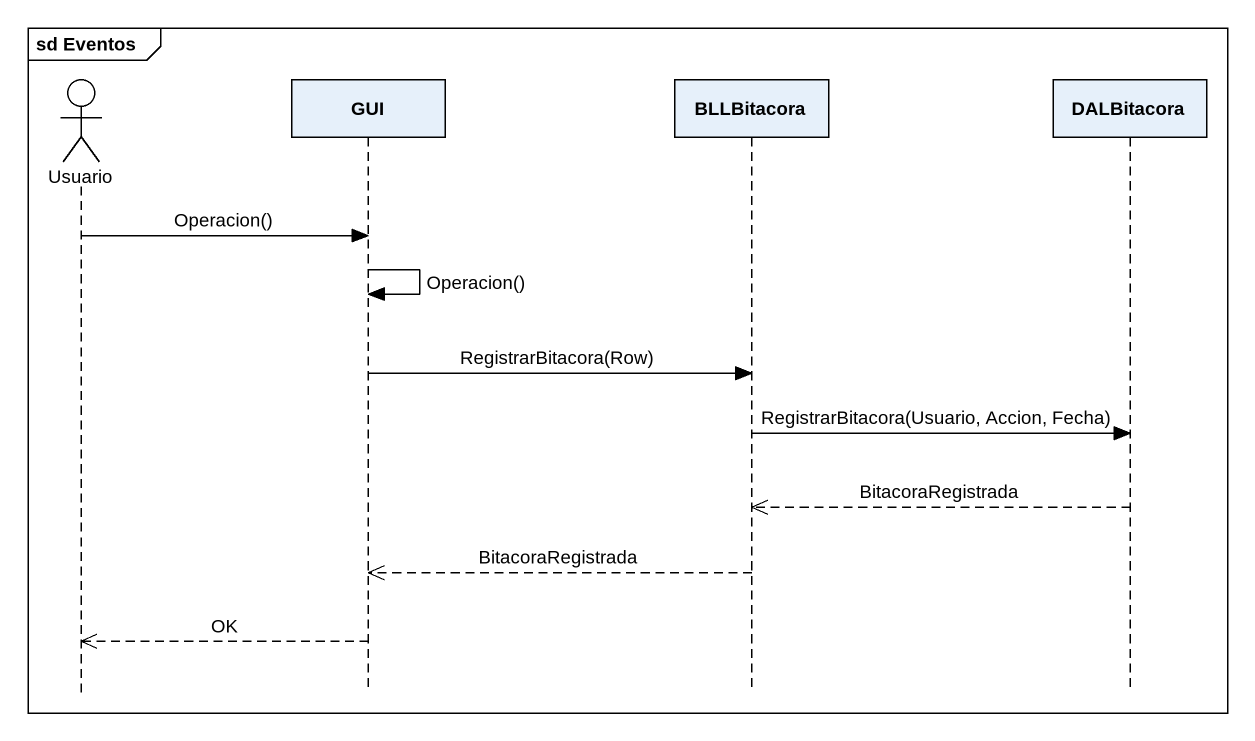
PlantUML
@startuml
mainframe sd Eventos
hide footbox
actor Usuario
participant GUI
participant BLLBitacora
participant DALBitacora

Usuario -> GUI : Operacion()
GUI -> GUI : Operacion()
GUI -> BLLBitacora : RegistrarBitacora(Row)
BLLBitacora -> DALBitacora : RegistrarBitacora(Usuario, Accion, Fecha)
DALBitacora -->> BLLBitacora : BitacoraRegistrada
BLLBitacora -->> GUI : BitacoraRegistrada
GUI -->> Usuario : OK
@enduml
